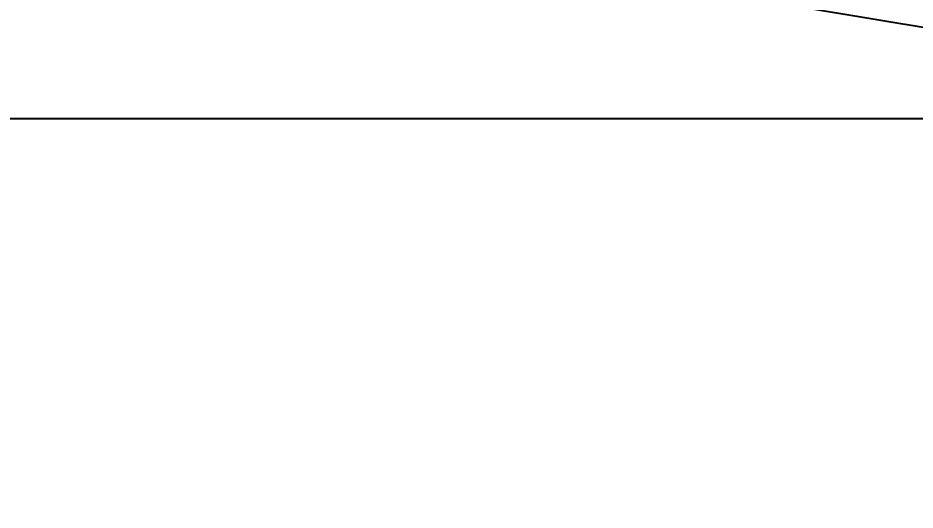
# Model space of a CAD drawing. Header units: millimetres. Extents: x 601 to 1195, y -13 to 407.
# Drawn here: x 824.79 to 832.08, y 292.47 to 296.46 of the extents above; entities that cross this region are included whole.
import ezdxf

# ---------------------------------------------------------------- set-up
doc = ezdxf.new("R2010")
doc.units = ezdxf.units.MM
doc.header["$LTSCALE"] = 0.1
doc.layers.add('DIM', color=3, linetype='Continuous')
doc.styles.get("Standard").update_dxf_attribs({"font": 'arial.ttf'})
doc.dimstyles.new('ISO-25', dxfattribs={"dimtxt": 2.5, "dimasz": 2.5, "dimexe": 1.25, "dimexo": 0.625, "dimtad": 1, "dimlfac": 1.666667, "dimtxsty": 'Standard', "dimcen": 2.5, "dimadec": 0, "dimazin": 0, "dimtfac": 1, "dimtmove": 0, "dimatfit": 3, "dimfxl": 0, "dimarcsym": 0})

# ---------------------------------------------------------------- blocks, each defined once
blk = doc.blocks.new('*D4')
at = {"layer": 'Defpoints', "color": 0}
for p in [(824.1651, 295.6455), (836.7548, 295.6455), (888.9578, 151.3703)]:
    blk.add_point(p, dxfattribs=at)
at = {"layer": 'DIM', "color": 0, "lineweight": -2}
for p, q in [((836.1298, 295.6455), (822.9151, 295.6455)), ((824.1651, 153.8703), (824.1651, 293.1455)), ((888.3328, 151.3703), (822.9151, 151.3703))]:
    blk.add_line(p, q, dxfattribs=at)
at = {"layer": 'DIM', "color": 0}
for points in [[(823.7484, 293.1455), (824.5818, 293.1455), (824.1651, 295.6455)], [(823.7484, 153.8703), (824.5818, 153.8703), (824.1651, 151.3703)]]:
    blk.add_solid(points, dxfattribs=at)
at = {"layer": 'DIM', "color": 0, "insert": (822.0377, 223.5079), "char_height": 2.5, "attachment_point": 5, "rotation": 90}
blk.add_mtext('240,46', dxfattribs=at)
blk = doc.blocks.new('*D7')
at = {"layer": 'Defpoints', "color": 0}
for p in [(1049.7114, 364.4281), (818.8103, 303.1346), (1049.7114, 217.4557)]:
    blk.add_point(p, dxfattribs=at)
at = {"layer": 'DIM', "color": 0, "lineweight": -2}
for p, q in [((818.8103, 303.7596), (818.8103, 365.6781)), ((1049.7114, 218.0807), (1049.7114, 365.6781)), ((821.3103, 364.4281), (1047.2114, 364.4281))]:
    blk.add_line(p, q, dxfattribs=at)
at = {"layer": 'DIM', "color": 0}
for points in [[(821.3103, 364.8448), (821.3103, 364.0115), (818.8103, 364.4281)], [(1047.2114, 364.8448), (1047.2114, 364.0115), (1049.7114, 364.4281)]]:
    blk.add_solid(points, dxfattribs=at)
at = {"layer": 'DIM', "color": 0, "insert": (934.2608, 366.5555), "char_height": 2.5, "attachment_point": 5}
blk.add_mtext('384,84', dxfattribs=at)

msp = doc.modelspace()

# ---------------------------------------------------------------- linework, layer by layer
msp.add_line((843.1706, 294.5414), (830.3292, 296.6904))

# ---------------------------------------------------------------- dimensions: what is measured, and where the dimension line sits
at = {"layer": 'DIM'}
dim = msp.add_linear_dim(base=(1049.7114, 364.4281), p1=(818.8103, 303.1346), p2=(1049.7114, 217.4557), dimstyle='ISO-25', dxfattribs=at)
dim.commit()
dim.dimension.update_dxf_attribs({"geometry": '*D7', "text_midpoint": (934.2608, 366.5555)})
dim = msp.add_linear_dim(base=(824.1651, 295.6455), p1=(888.9578, 151.3703), p2=(836.7548, 295.6455), angle=90, dimstyle='ISO-25', dxfattribs=at)
dim.commit()
dim.dimension.update_dxf_attribs({"geometry": '*D4', "text_midpoint": (822.0377, 223.5079)})

doc.saveas('drawing.dxf')
